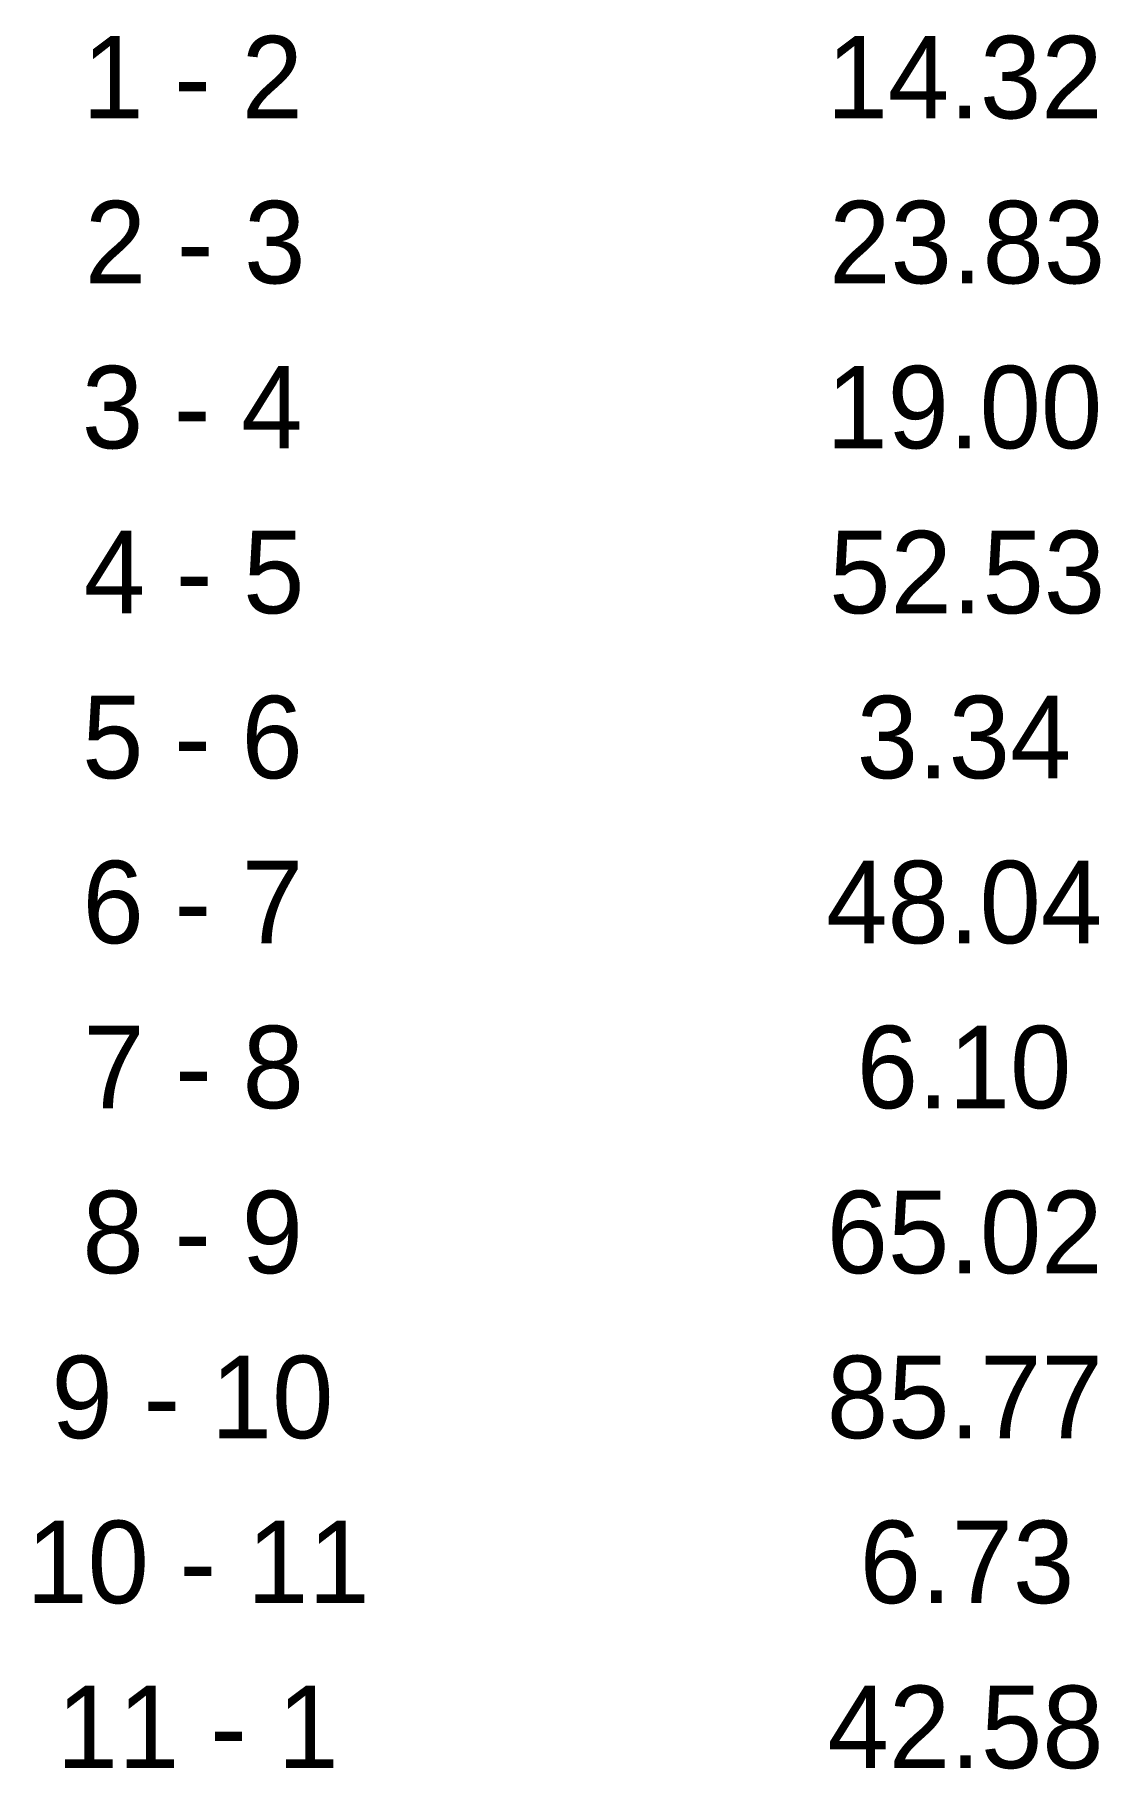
# Model space of a CAD drawing. Extents: x 536925 to 537961, y 1837882 to 1839098.
# Drawn here: x 536924.9 to 536963.7, y 1837881.8 to 1837944.9 of the extents above.
import ezdxf

# ---------------------------------------------------------------- set-up
doc = ezdxf.new("R2010")
doc.units = 0
doc.layers.add('Level 52', color=7, linetype='Continuous')

msp = doc.modelspace()

# ---------------------------------------------------------------- texts
at = {"layer": 'Level 52'}
for s, p in [('1 - 2', (536926.641, 1837941.867)), ('14.32', (536953.716, 1837941.867)), ('2 - 3', (536926.733, 1837935.867)), ('23.83', (536953.809, 1837935.867)), ('3 - 4', (536926.626, 1837929.867)), ('19.00', (536953.703, 1837929.867)), ('4 - 5', (536926.695, 1837923.867)), ('52.53', (536953.809, 1837923.867)), ('5 - 6', (536926.634, 1837917.867)), ('3.34', (536954.809, 1837917.867)), ('6 - 7', (536926.648, 1837911.867)), ('48.04', (536953.701, 1837911.867)), ('7 - 8', (536926.676, 1837905.867)), ('6.10', (536954.811, 1837905.867)), ('8 - 9', (536926.644, 1837899.867)), ('65.02', (536953.716, 1837899.867)), ('9 - 10', (536925.52, 1837893.867)), ('85.77', (536953.723, 1837893.867)), ('10 - 11', (536924.604, 1837887.867)), ('6.73', (536954.917, 1837887.867)), ('11 - 1', (536925.713, 1837881.867)), ('42.58', (536953.751, 1837881.867))]:
    msp.add_text(s, height=3, dxfattribs=at).set_placement(p)

doc.saveas('drawing.dxf')
